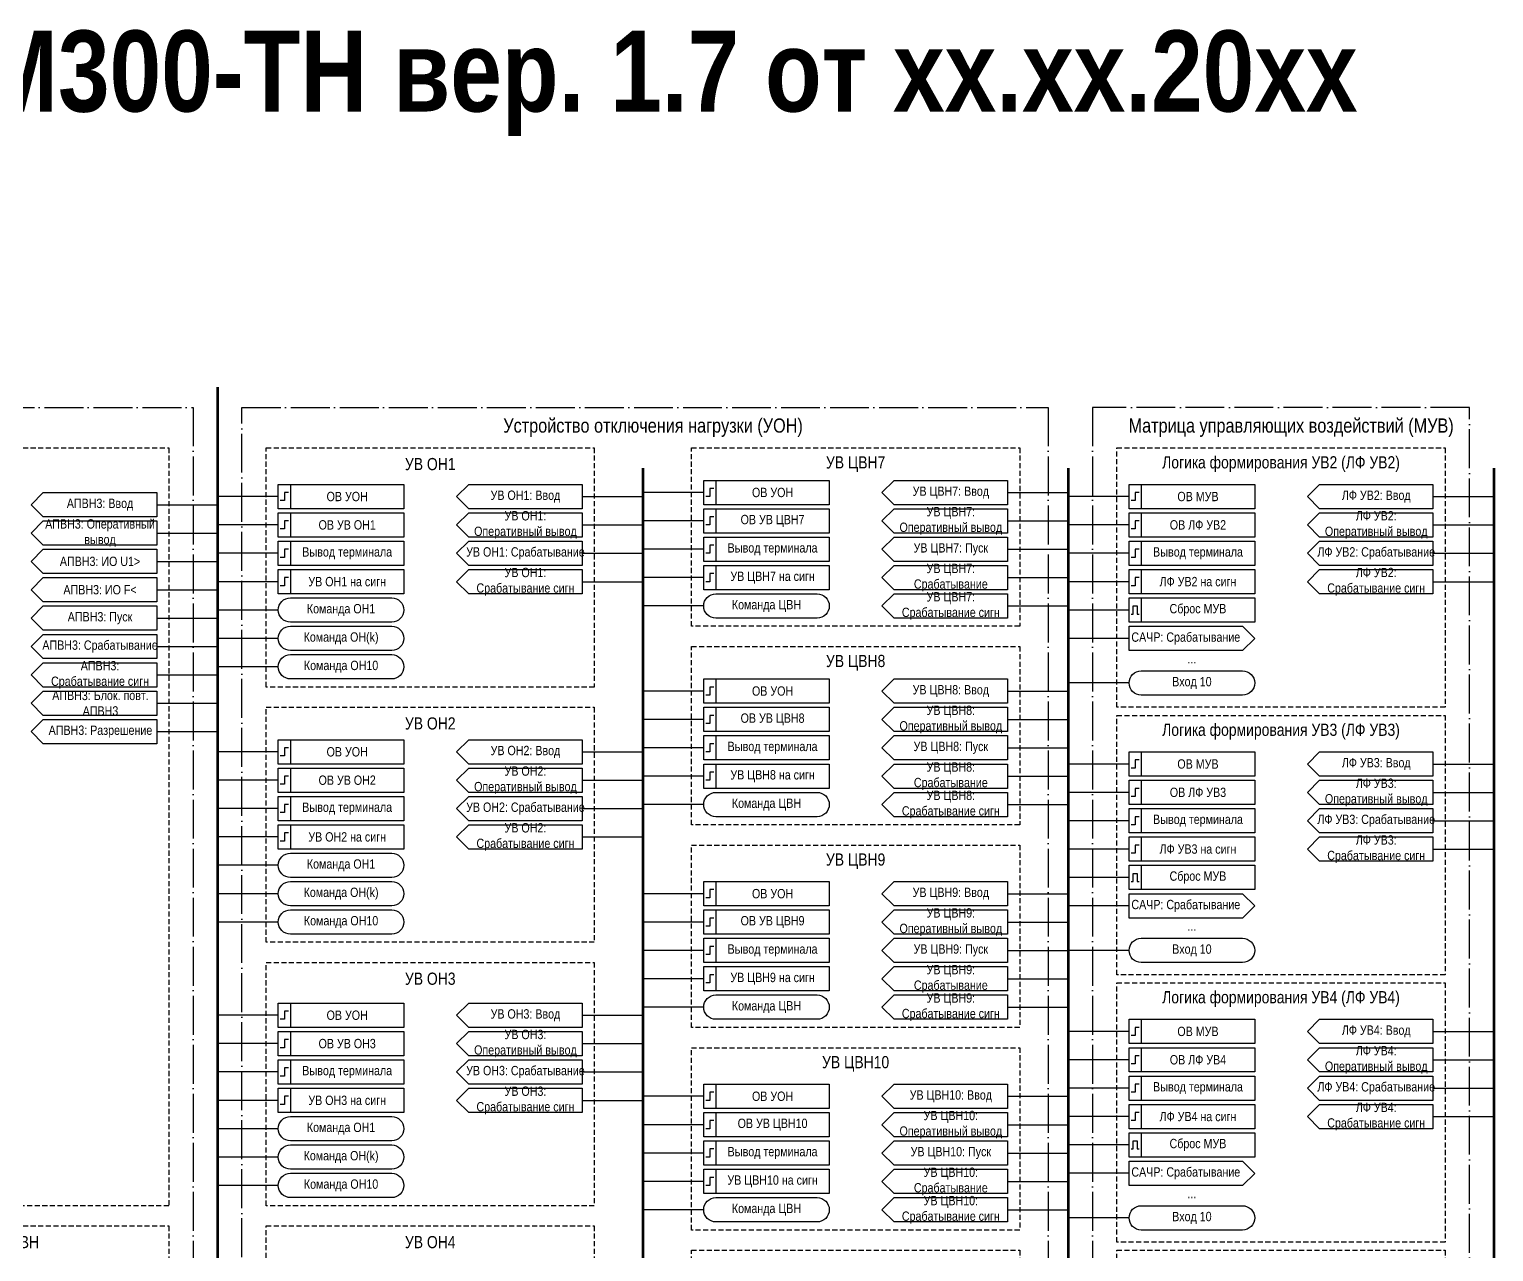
# Model space of a CAD drawing. Header units: millimetres. Extents: x -3568 to 1010, y 18 to 1948.
# Drawn here: x 568.5 to 930, y 1646.7 to 1948.3 of the extents above; entities that cross this region are included whole.
import ezdxf

# ---------------------------------------------------------------- set-up
doc = ezdxf.new("R2010")
doc.units = ezdxf.units.MM
doc.linetypes.add('ACAD_ISO04W100', pattern=[30, 24, -3, 0, -3])
doc.linetypes.add('штриховая2', pattern=[0.375, 0.25, -0.125])
doc.layers.add('TEXT', color=7, linetype='Continuous', lineweight=25)
doc.styles.add('2.5_Gost_RD', font='ARIALN.TTF', dxfattribs={"height": 2.5})
doc.styles.add('3.5_Gost_RD', font='ARIALN.TTF', dxfattribs={"height": 3.5})

msp = doc.modelspace()

# ---------------------------------------------------------------- linework, layer by layer
at = {"lineweight": 100, "ltscale": 100}
for p, q in [((615, 1860), (615, 505)), ((720, 1840), (720, 505)), ((825, 1840), (825, 505)), ((930, 1840), (930, 687))]:
    msp.add_line(p, q, dxfattribs=at)
at = {"ltscale": 100}
for p, q in [((630, 1833), (615, 1833)), ((705, 1833), (720, 1833)), ((735, 1834), (720, 1834)), ((810, 1834), (825, 1834)), ((840, 1833), (825, 1833)), ((915, 1833), (930, 1833)), ((600, 1831), (615, 1831)), ((630, 1826), (615, 1826)), ((705, 1826), (720, 1826)), ((735, 1827), (720, 1827)), ((810, 1827), (825, 1827)), ((840, 1826), (825, 1826)), ((915, 1826), (930, 1826)), ((600, 1824), (615, 1824)), ((630, 1819), (615, 1819)), ((705, 1819), (720, 1819)), ((735, 1820), (720, 1820)), ((810, 1820), (825, 1820)), ((840, 1819), (825, 1819)), ((915, 1819), (930, 1819)), ((600, 1817), (615, 1817)), ((630, 1812), (615, 1812)), ((705, 1812), (720, 1812)), ((735, 1813), (720, 1813)), ((810, 1813), (825, 1813)), ((840, 1812), (825, 1812)), ((915, 1812), (930, 1812)), ((600, 1810), (615, 1810)), ((630, 1805), (615, 1805)), ((735, 1806), (720, 1806)), ((810, 1806), (825, 1806)), ((840, 1805), (825, 1805)), ((600, 1803), (615, 1803)), ((630, 1798), (615, 1798)), ((840, 1798), (825, 1798)), ((600, 1796), (615, 1796)), ((630, 1791), (615, 1791)), ((600, 1789), (615, 1789)), ((840, 1787), (825, 1787)), ((735, 1785), (720, 1785)), ((810, 1785), (825, 1785)), ((600, 1782), (615, 1782)), ((600, 1775), (615, 1775)), ((735, 1778), (720, 1778)), ((810, 1778), (825, 1778)), ((630, 1770), (615, 1770)), ((705, 1770), (720, 1770)), ((735, 1771), (720, 1771)), ((810, 1771), (825, 1771)), ((735, 1764), (720, 1764)), ((810, 1764), (825, 1764)), ((840, 1767), (825, 1767)), ((915, 1767), (930, 1767)), ((630, 1763), (615, 1763)), ((705, 1763), (720, 1763)), ((735, 1757), (720, 1757)), ((810, 1757), (825, 1757)), ((840, 1760), (825, 1760)), ((915, 1760), (930, 1760)), ((630, 1756), (615, 1756)), ((705, 1756), (720, 1756)), ((840, 1753), (825, 1753)), ((915, 1753), (930, 1753)), ((630, 1749), (615, 1749)), ((705, 1749), (720, 1749)), ((840, 1746), (825, 1746)), ((915, 1746), (930, 1746)), ((630, 1742), (615, 1742)), ((840, 1739), (825, 1739)), ((630, 1735), (615, 1735)), ((735, 1735), (720, 1735)), ((810, 1735), (825, 1735)), ((840, 1732), (825, 1732)), ((630, 1728), (615, 1728)), ((735, 1728), (720, 1728)), ((810, 1728), (825, 1728)), ((735, 1721), (720, 1721)), ((810, 1721), (825, 1721)), ((840, 1721), (825, 1721)), ((735, 1714), (720, 1714)), ((810, 1714), (825, 1714)), ((735, 1707), (720, 1707)), ((810, 1707), (825, 1707)), ((630, 1705), (615, 1705)), ((705, 1705), (720, 1705)), ((840, 1701), (825, 1701)), ((915, 1701), (930, 1701)), ((630, 1698), (615, 1698)), ((705, 1698), (720, 1698)), ((840, 1694), (825, 1694)), ((915, 1694), (930, 1694)), ((630, 1691), (615, 1691)), ((705, 1691), (720, 1691)), ((735, 1685), (720, 1685)), ((810, 1685), (825, 1685)), ((840, 1687), (825, 1687)), ((915, 1687), (930, 1687)), ((630, 1684), (615, 1684)), ((705, 1684), (720, 1684)), ((735, 1678), (720, 1678)), ((810, 1678), (825, 1678)), ((840, 1680), (825, 1680)), ((915, 1680), (930, 1680)), ((630, 1677), (615, 1677)), ((630, 1670), (615, 1670)), ((735, 1671), (720, 1671)), ((810, 1671), (825, 1671)), ((840, 1673), (825, 1673)), ((630, 1663), (615, 1663)), ((735, 1664), (720, 1664)), ((810, 1664), (825, 1664)), ((840, 1666), (825, 1666)), ((735, 1657), (720, 1657)), ((810, 1657), (825, 1657)), ((840, 1655), (825, 1655))]:
    msp.add_line(p, q, dxfattribs=at)
at = {"color": 251, "linetype": 'ACAD_ISO04W100', "lineweight": 30, "ltscale": 0.4, "true_color": 0x58595b}
msp.add_lwpolyline([(415, 1855), (609, 1855), (609, 612), (415, 612)], close=True, dxfattribs=at)
for points in [[(715, 883), (621, 883), (621, 1855), (820, 1855), (820, 1361), (820, 1358), (715, 1358), (715, 883)], [(820, 1347), (727, 1347), (727, 736), (819, 736), (819, 1114), (924, 1114), (924, 1855), (831, 1855), (831, 1347), (820, 1347)]]:
    msp.add_lwpolyline(points, dxfattribs=at)
at = {"linetype": 'штриховая2', "ltscale": 5}
for points in [[(522, 1845), (603, 1845), (603, 1658), (522, 1658)], [(627, 1845), (708, 1845), (708, 1786), (627, 1786)], [(732, 1845), (813, 1845), (813, 1801), (732, 1801)], [(837, 1845), (918, 1845), (918, 1781), (837, 1781)], [(732, 1796), (813, 1796), (813, 1752), (732, 1752)], [(627, 1781), (708, 1781), (708, 1723), (627, 1723)], [(837, 1779), (918, 1779), (918, 1715), (837, 1715)], [(732, 1747), (813, 1747), (813, 1702), (732, 1702)], [(627, 1718), (708, 1718), (708, 1658), (627, 1658)], [(837, 1713), (918, 1713), (918, 1649), (837, 1649)], [(732, 1697), (813, 1697), (813, 1652), (732, 1652)], [(522, 1653), (603, 1653), (603, 1616), (522, 1616)], [(627, 1653), (708, 1653), (708, 1587), (627, 1587)], [(732, 1647), (813, 1647), (813, 1498), (732, 1498)], [(837, 1647), (918, 1647), (918, 1583), (837, 1583)]]:
    msp.add_lwpolyline(points, close=True, dxfattribs=at)
at = {"ltscale": 100}
for points in [[(735, 1837), (738, 1837), (738, 1831), (735, 1831)], [(735, 1837), (766, 1837), (766, 1831), (735, 1831)], [(810, 1837), (810, 1831), (782, 1831), (779, 1834), (782, 1837)], [(600, 1834), (600, 1828), (572, 1828), (569, 1831), (572, 1834)], [(630, 1836), (633, 1836), (633, 1830), (630, 1830)], [(630, 1836), (661, 1836), (661, 1830), (630, 1830)], [(705, 1836), (705, 1830), (677, 1830), (674, 1833), (677, 1836)], [(840, 1836), (843, 1836), (843, 1830), (840, 1830)], [(840, 1836), (871, 1836), (871, 1830), (840, 1830)], [(915, 1836), (915, 1830), (887, 1830), (884, 1833), (887, 1836)], [(630, 1829), (633, 1829), (633, 1823), (630, 1823)], [(630, 1829), (661, 1829), (661, 1823), (630, 1823)], [(705, 1829), (705, 1823), (677, 1823), (674, 1826), (677, 1829)], [(735, 1830), (738, 1830), (738, 1824), (735, 1824)], [(735, 1830), (766, 1830), (766, 1824), (735, 1824)], [(810, 1830), (810, 1824), (782, 1824), (779, 1827), (782, 1830)], [(840, 1829), (843, 1829), (843, 1823), (840, 1823)], [(840, 1829), (871, 1829), (871, 1823), (840, 1823)], [(915, 1829), (915, 1823), (887, 1823), (884, 1826), (887, 1829)], [(600, 1827), (600, 1821), (572, 1821), (569, 1824), (572, 1827)], [(630, 1822), (633, 1822), (633, 1816), (630, 1816)], [(630, 1822), (661, 1822), (661, 1816), (630, 1816)], [(677, 1822), (705, 1822), (705, 1816), (677, 1816), (674, 1819)], [(735, 1823), (738, 1823), (738, 1817), (735, 1817)], [(735, 1823), (766, 1823), (766, 1817), (735, 1817)], [(782, 1823), (810, 1823), (810, 1817), (782, 1817), (779, 1820)], [(840, 1822), (843, 1822), (843, 1816), (840, 1816)], [(840, 1822), (871, 1822), (871, 1816), (840, 1816)], [(887, 1822), (915, 1822), (915, 1816), (887, 1816), (884, 1819)], [(572, 1820), (600, 1820), (600, 1814), (572, 1814), (569, 1817)], [(630, 1815), (633, 1815), (633, 1809), (630, 1809)], [(630, 1815), (661, 1815), (661, 1809), (630, 1809)], [(677, 1815), (705, 1815), (705, 1809), (677, 1809), (674, 1812)], [(735, 1816), (738, 1816), (738, 1810), (735, 1810)], [(735, 1816), (766, 1816), (766, 1810), (735, 1810)], [(782, 1816), (810, 1816), (810, 1810), (782, 1810), (779, 1813)], [(840, 1815), (843, 1815), (843, 1809), (840, 1809)], [(840, 1815), (871, 1815), (871, 1809), (840, 1809)], [(887, 1815), (915, 1815), (915, 1809), (887, 1809), (884, 1812)], [(572, 1813), (600, 1813), (600, 1807), (572, 1807), (569, 1810)], [(782, 1809), (810, 1809), (810, 1803), (782, 1803), (779, 1806)], [(840, 1808), (871, 1808), (871, 1802), (840, 1802)], [(840, 1808), (843, 1808), (843, 1802), (840, 1802)], [(572, 1806), (600, 1806), (600, 1800), (572, 1800), (569, 1803)], [(572, 1799), (600, 1799), (600, 1793), (572, 1793), (569, 1796)], [(572, 1792), (600, 1792), (600, 1786), (572, 1786), (569, 1789)], [(735, 1788), (738, 1788), (738, 1782), (735, 1782)], [(735, 1788), (766, 1788), (766, 1782), (735, 1782)], [(810, 1788), (810, 1782), (782, 1782), (779, 1785), (782, 1788)], [(572, 1785), (600, 1785), (600, 1779), (572, 1779), (569, 1782)], [(735, 1781), (738, 1781), (738, 1775), (735, 1775)], [(735, 1781), (766, 1781), (766, 1775), (735, 1775)], [(810, 1781), (810, 1775), (782, 1775), (779, 1778), (782, 1781)], [(572, 1778), (600, 1778), (600, 1772), (572, 1772), (569, 1775)], [(630, 1773), (633, 1773), (633, 1767), (630, 1767)], [(630, 1773), (661, 1773), (661, 1767), (630, 1767)], [(705, 1773), (705, 1767), (677, 1767), (674, 1770), (677, 1773)], [(735, 1774), (738, 1774), (738, 1768), (735, 1768)], [(735, 1774), (766, 1774), (766, 1768), (735, 1768)], [(782, 1774), (810, 1774), (810, 1768), (782, 1768), (779, 1771)], [(840, 1770), (843, 1770), (843, 1764), (840, 1764)], [(840, 1770), (871, 1770), (871, 1764), (840, 1764)], [(915, 1770), (915, 1764), (887, 1764), (884, 1767), (887, 1770)], [(630, 1766), (633, 1766), (633, 1760), (630, 1760)], [(630, 1766), (661, 1766), (661, 1760), (630, 1760)], [(705, 1766), (705, 1760), (677, 1760), (674, 1763), (677, 1766)], [(735, 1767), (738, 1767), (738, 1761), (735, 1761)], [(735, 1767), (766, 1767), (766, 1761), (735, 1761)], [(782, 1767), (810, 1767), (810, 1761), (782, 1761), (779, 1764)], [(840, 1763), (843, 1763), (843, 1757), (840, 1757)], [(840, 1763), (871, 1763), (871, 1757), (840, 1757)], [(915, 1763), (915, 1757), (887, 1757), (884, 1760), (887, 1763)], [(630, 1759), (633, 1759), (633, 1753), (630, 1753)], [(630, 1759), (661, 1759), (661, 1753), (630, 1753)], [(677, 1759), (705, 1759), (705, 1753), (677, 1753), (674, 1756)], [(782, 1760), (810, 1760), (810, 1754), (782, 1754), (779, 1757)], [(840, 1756), (843, 1756), (843, 1750), (840, 1750)], [(840, 1756), (871, 1756), (871, 1750), (840, 1750)], [(887, 1756), (915, 1756), (915, 1750), (887, 1750), (884, 1753)], [(630, 1752), (633, 1752), (633, 1746), (630, 1746)], [(630, 1752), (661, 1752), (661, 1746), (630, 1746)], [(677, 1752), (705, 1752), (705, 1746), (677, 1746), (674, 1749)], [(840, 1749), (843, 1749), (843, 1743), (840, 1743)], [(840, 1749), (871, 1749), (871, 1743), (840, 1743)], [(887, 1749), (915, 1749), (915, 1743), (887, 1743), (884, 1746)], [(840, 1742), (871, 1742), (871, 1736), (840, 1736)], [(840, 1742), (843, 1742), (843, 1736), (840, 1736)], [(735, 1738), (738, 1738), (738, 1732), (735, 1732)], [(735, 1738), (766, 1738), (766, 1732), (735, 1732)], [(810, 1738), (810, 1732), (782, 1732), (779, 1735), (782, 1738)], [(735, 1731), (738, 1731), (738, 1725), (735, 1725)], [(735, 1731), (766, 1731), (766, 1725), (735, 1725)], [(810, 1731), (810, 1725), (782, 1725), (779, 1728), (782, 1731)], [(735, 1724), (738, 1724), (738, 1718), (735, 1718)], [(735, 1724), (766, 1724), (766, 1718), (735, 1718)], [(782, 1724), (810, 1724), (810, 1718), (782, 1718), (779, 1721)], [(735, 1717), (738, 1717), (738, 1711), (735, 1711)], [(735, 1717), (766, 1717), (766, 1711), (735, 1711)], [(782, 1717), (810, 1717), (810, 1711), (782, 1711), (779, 1714)], [(782, 1710), (810, 1710), (810, 1704), (782, 1704), (779, 1707)], [(630, 1708), (633, 1708), (633, 1702), (630, 1702)], [(630, 1708), (661, 1708), (661, 1702), (630, 1702)], [(705, 1708), (705, 1702), (677, 1702), (674, 1705), (677, 1708)], [(840, 1704), (843, 1704), (843, 1698), (840, 1698)], [(840, 1704), (871, 1704), (871, 1698), (840, 1698)], [(915, 1704), (915, 1698), (887, 1698), (884, 1701), (887, 1704)], [(630, 1701), (633, 1701), (633, 1695), (630, 1695)], [(630, 1701), (661, 1701), (661, 1695), (630, 1695)], [(705, 1701), (705, 1695), (677, 1695), (674, 1698), (677, 1701)], [(840, 1697), (843, 1697), (843, 1691), (840, 1691)], [(840, 1697), (871, 1697), (871, 1691), (840, 1691)], [(915, 1697), (915, 1691), (887, 1691), (884, 1694), (887, 1697)], [(630, 1694), (633, 1694), (633, 1688), (630, 1688)], [(630, 1694), (661, 1694), (661, 1688), (630, 1688)], [(677, 1694), (705, 1694), (705, 1688), (677, 1688), (674, 1691)], [(840, 1690), (843, 1690), (843, 1684), (840, 1684)], [(840, 1690), (871, 1690), (871, 1684), (840, 1684)], [(887, 1690), (915, 1690), (915, 1684), (887, 1684), (884, 1687)], [(630, 1687), (633, 1687), (633, 1681), (630, 1681)], [(630, 1687), (661, 1687), (661, 1681), (630, 1681)], [(677, 1687), (705, 1687), (705, 1681), (677, 1681), (674, 1684)], [(735, 1688), (738, 1688), (738, 1682), (735, 1682)], [(735, 1688), (766, 1688), (766, 1682), (735, 1682)], [(810, 1688), (810, 1682), (782, 1682), (779, 1685), (782, 1688)], [(735, 1681), (738, 1681), (738, 1675), (735, 1675)], [(735, 1681), (766, 1681), (766, 1675), (735, 1675)], [(810, 1681), (810, 1675), (782, 1675), (779, 1678), (782, 1681)], [(840, 1683), (843, 1683), (843, 1677), (840, 1677)], [(840, 1683), (871, 1683), (871, 1677), (840, 1677)], [(887, 1683), (915, 1683), (915, 1677), (887, 1677), (884, 1680)], [(735, 1674), (738, 1674), (738, 1668), (735, 1668)], [(735, 1674), (766, 1674), (766, 1668), (735, 1668)], [(782, 1674), (810, 1674), (810, 1668), (782, 1668), (779, 1671)], [(840, 1676), (871, 1676), (871, 1670), (840, 1670)], [(840, 1676), (843, 1676), (843, 1670), (840, 1670)], [(735, 1667), (738, 1667), (738, 1661), (735, 1661)], [(735, 1667), (766, 1667), (766, 1661), (735, 1661)], [(782, 1667), (810, 1667), (810, 1661), (782, 1661), (779, 1664)], [(782, 1660), (810, 1660), (810, 1654), (782, 1654), (779, 1657)]]:
    msp.add_lwpolyline(points, close=True, dxfattribs=at)
at = {"lineweight": 30, "ltscale": 100}
for points in [[(632.5, 1834), (631.5, 1834), (631.5, 1832), (630.5, 1832)], [(737.5, 1835), (736.5, 1835), (736.5, 1833), (735.5, 1833)], [(842.5, 1834), (841.5, 1834), (841.5, 1832), (840.5, 1832)], [(632.5, 1827), (631.5, 1827), (631.5, 1825), (630.5, 1825)], [(737.5, 1828), (736.5, 1828), (736.5, 1826), (735.5, 1826)], [(842.5, 1827), (841.5, 1827), (841.5, 1825), (840.5, 1825)], [(632.5, 1820), (631.5, 1820), (631.5, 1818), (630.5, 1818)], [(737.5, 1821), (736.5, 1821), (736.5, 1819), (735.5, 1819)], [(842.5, 1820), (841.5, 1820), (841.5, 1818), (840.5, 1818)], [(632.5, 1813), (631.5, 1813), (631.5, 1811), (630.5, 1811)], [(737.5, 1814), (736.5, 1814), (736.5, 1812), (735.5, 1812)], [(842.5, 1813), (841.5, 1813), (841.5, 1811), (840.5, 1811)], [(840.5, 1804), (841, 1804), (841, 1806), (842, 1806), (842, 1804), (842.5, 1804)], [(737.5, 1786), (736.5, 1786), (736.5, 1784), (735.5, 1784)], [(737.5, 1779), (736.5, 1779), (736.5, 1777), (735.5, 1777)], [(737.5, 1772), (736.5, 1772), (736.5, 1770), (735.5, 1770)], [(632.5, 1771), (631.5, 1771), (631.5, 1769), (630.5, 1769)], [(842.5, 1768), (841.5, 1768), (841.5, 1766), (840.5, 1766)], [(632.5, 1764), (631.5, 1764), (631.5, 1762), (630.5, 1762)], [(737.5, 1765), (736.5, 1765), (736.5, 1763), (735.5, 1763)], [(842.5, 1761), (841.5, 1761), (841.5, 1759), (840.5, 1759)], [(632.5, 1757), (631.5, 1757), (631.5, 1755), (630.5, 1755)], [(842.5, 1754), (841.5, 1754), (841.5, 1752), (840.5, 1752)], [(632.5, 1750), (631.5, 1750), (631.5, 1748), (630.5, 1748)], [(842.5, 1747), (841.5, 1747), (841.5, 1745), (840.5, 1745)], [(840.5, 1738), (841, 1738), (841, 1740), (842, 1740), (842, 1738), (842.5, 1738)], [(737.5, 1736), (736.5, 1736), (736.5, 1734), (735.5, 1734)], [(737.5, 1729), (736.5, 1729), (736.5, 1727), (735.5, 1727)], [(737.5, 1722), (736.5, 1722), (736.5, 1720), (735.5, 1720)], [(737.5, 1715), (736.5, 1715), (736.5, 1713), (735.5, 1713)], [(632.5, 1706), (631.5, 1706), (631.5, 1704), (630.5, 1704)], [(632.5, 1699), (631.5, 1699), (631.5, 1697), (630.5, 1697)], [(842.5, 1702), (841.5, 1702), (841.5, 1700), (840.5, 1700)], [(632.5, 1692), (631.5, 1692), (631.5, 1690), (630.5, 1690)], [(842.5, 1695), (841.5, 1695), (841.5, 1693), (840.5, 1693)], [(632.5, 1685), (631.5, 1685), (631.5, 1683), (630.5, 1683)], [(737.5, 1686), (736.5, 1686), (736.5, 1684), (735.5, 1684)], [(842.5, 1688), (841.5, 1688), (841.5, 1686), (840.5, 1686)], [(842.5, 1681), (841.5, 1681), (841.5, 1679), (840.5, 1679)], [(737.5, 1679), (736.5, 1679), (736.5, 1677), (735.5, 1677)], [(840.5, 1672), (841, 1672), (841, 1674), (842, 1674), (842, 1672), (842.5, 1672)], [(737.5, 1672), (736.5, 1672), (736.5, 1670), (735.5, 1670)], [(737.5, 1665), (736.5, 1665), (736.5, 1663), (735.5, 1663)]]:
    msp.add_lwpolyline(points, dxfattribs=at)
at = {"ltscale": 100}
for points in [[(633, 1802, -1), (633, 1808), (658, 1808, -1), (658, 1802)], [(738, 1803, -1), (738, 1809), (763, 1809, -1), (763, 1803)], [(633, 1795, -1), (633, 1801), (658, 1801, -1), (658, 1795)], [(633, 1788, -1), (633, 1794), (658, 1794, -1), (658, 1788)], [(843, 1784, -1), (843, 1790), (868, 1790, -1), (868, 1784)], [(738, 1754, -1), (738, 1760), (763, 1760, -1), (763, 1754)], [(633, 1739, -1), (633, 1745), (658, 1745, -1), (658, 1739)], [(633, 1732, -1), (633, 1738), (658, 1738, -1), (658, 1732)], [(633, 1725, -1), (633, 1731), (658, 1731, -1), (658, 1725)], [(843, 1718, -1), (843, 1724), (868, 1724, -1), (868, 1718)], [(738, 1704, -1), (738, 1710), (763, 1710, -1), (763, 1704)], [(633, 1674, -1), (633, 1680), (658, 1680, -1), (658, 1674)], [(633, 1667, -1), (633, 1673), (658, 1673, -1), (658, 1667)], [(633, 1660, -1), (633, 1666), (658, 1666, -1), (658, 1660)], [(738, 1654, -1), (738, 1660), (763, 1660, -1), (763, 1654)], [(843, 1652, -1), (843, 1658), (868, 1658, -1), (868, 1652)]]:
    msp.add_lwpolyline(points, format="xyb", close=True, dxfattribs=at)
for points in [[(840, 1800.98), (868, 1800.98), (871, 1797.98), (868, 1794.98), (840, 1794.98), (840, 1800.98)], [(840, 1734.98), (868, 1734.98), (871, 1731.98), (868, 1728.98), (840, 1728.98), (840, 1734.98)], [(840, 1668.98), (868, 1668.98), (871, 1665.98), (868, 1662.98), (840, 1662.98), (840, 1668.98)]]:
    msp.add_lwpolyline(points, dxfattribs=at)

# ---------------------------------------------------------------- texts
at = {"color": 1, "ltscale": 100, "insert": (659, 1935), "char_height": 20, "width": 1336, "attachment_point": 5, "style": '2.5_Gost_RD'}
msp.add_mtext('{\\fArial Narrow|b1|i0|c204|p34;ФСУ ЮНИТ-М300-ТН вер. 1.7 от xx.xx.20xx}', dxfattribs=at)
at = {"color": 128, "ltscale": 100, "true_color": 0x0b6436, "attachment_point": 5, "style": '3.5_Gost_RD'}
for s, insert, char_height, width in [('Устройство отключения нагрузки (УОН)', (722.5, 1850), 3.5, 195), ('Матрица управляющих воздействий (МУВ)', (880, 1850), 3.5, 400), ('УВ ОН1', (667.5, 1841), 3, 81), ('УВ ЦВН7', (772.5, 1841), 3, 81), ('Логика формирования УВ2 (ЛФ УВ2)', (877.5, 1841), 3, 81), ('УВ ЦВН8', (772.5, 1792), 3, 81), ('УВ ОН2', (667.5, 1777), 3, 81), ('Логика формирования УВ3 (ЛФ УВ3)', (877.5, 1775), 3, 81), ('УВ ЦВН9', (772.5, 1743), 3, 81), ('УВ ОН3', (667.5, 1714), 3, 81), ('Логика формирования УВ4 (ЛФ УВ4)', (877.5, 1709), 3, 81), ('УВ ЦВН10', (772.5, 1693), 3, 81), ('УВ1 АПВН', (562.5, 1649), 3, 81), ('УВ ОН4', (667.5, 1649), 3, 81)]:
    msp.add_mtext(s, dxfattribs=dict(at, insert=insert, char_height=char_height, width=width))
at = {"ltscale": 100, "char_height": 2.3, "attachment_point": 5, "style": '2.5_Gost_RD'}
for s, insert, width in [('УВ ОН1: Ввод', (691, 1833), 28), ('УВ ЦВН7: Ввод', (796, 1834), 28), ('ЛФ УВ2: Ввод', (901, 1833), 28), ('АПВН3: Ввод', (586, 1831), 28), ('УВ ОН1: ^JОперативный вывод', (691, 1826), 28), ('УВ ЦВН7: ^JОперативный вывод', (796, 1827), 28), ('ЛФ УВ2: ^JОперативный вывод', (901, 1826), 28), ('АПВН3: Оперативный вывод', (586, 1824), 28), ('АПВН3: ИО U1>', (586, 1817), 28), ('Вывод терминала', (647, 1819), 28), ('УВ ОН1: Срабатывание', (691, 1819), 28), ('Вывод терминала', (752, 1820), 28), ('УВ ЦВН7: Пуск', (796, 1820), 28), ('Вывод терминала', (857, 1819), 28), ('ЛФ УВ2: Срабатывание', (901, 1819), 28), ('УВ ОН1: Срабатывание сигн', (691, 1812), 28), ('УВ ЦВН7: Срабатывание', (796, 1813), 28), ('ЛФ УВ2: Срабатывание сигн', (901, 1812), 28), ('АПВН3: ИО F<', (586, 1810), 28), ('УВ ОН1 на сигн', (647, 1812), 27.6764), ('УВ ЦВН7 на сигн', (752, 1813), 27.6764), ('ЛФ УВ2 на сигн', (857, 1812), 27.6764), ('Команда ЦВН', (750.5, 1806), 31), ('УВ ЦВН7: Срабатывание сигн', (796, 1806), 28), ('АПВН3: Пуск', (586, 1803), 28), ('Команда ОН1', (645.5, 1805), 31), ('АПВН3: Срабатывание', (586, 1796), 28), ('Команда ОН(k)', (645.5, 1798), 31), ('АПВН3: Срабатывание сигн', (586, 1789), 28), ('Команда ОН10', (645.5, 1791), 31), ('...', (855.5, 1793), 31), ('УВ ЦВН8: Ввод', (796, 1785), 28), ('Вход 10', (855.5, 1787), 31), ('УВ ЦВН8: ^JОперативный вывод', (796, 1778), 28), ('УВ ОН2: Ввод', (691, 1770), 28), ('Вывод терминала', (752, 1771), 28), ('УВ ЦВН8: Пуск', (796, 1771), 28), ('ЛФ УВ3: Ввод', (901, 1767), 28), ('УВ ОН2: ^JОперативный вывод', (691, 1763), 28), ('УВ ЦВН8 на сигн', (752, 1764), 27.6764), ('УВ ЦВН8: Срабатывание', (796, 1764), 28), ('УВ ЦВН8: Срабатывание сигн', (796, 1757), 28), ('ЛФ УВ3: ^JОперативный вывод', (901, 1760), 28), ('Вывод терминала', (647, 1756), 28), ('УВ ОН2: Срабатывание', (691, 1756), 28), ('Команда ЦВН', (750.5, 1757), 31), ('Вывод терминала', (857, 1753), 28), ('ЛФ УВ3: Срабатывание', (901, 1753), 28), ('УВ ОН2 на сигн', (647, 1749), 27.6764), ('УВ ОН2: Срабатывание сигн', (691, 1749), 28), ('ЛФ УВ3 на сигн', (857, 1746), 27.6764), ('ЛФ УВ3: Срабатывание сигн', (901, 1746), 28), ('Команда ОН1', (645.5, 1742), 31), ('Команда ОН(k)', (645.5, 1735), 31), ('УВ ЦВН9: Ввод', (796, 1735), 28), ('УВ ЦВН9: ^JОперативный вывод', (796, 1728), 28), ('Команда ОН10', (645.5, 1728), 31), ('...', (855.5, 1727), 31), ('Вывод терминала', (752, 1721), 28), ('УВ ЦВН9: Пуск', (796, 1721), 28), ('Вход 10', (855.5, 1721), 31), ('УВ ЦВН9: Срабатывание', (796, 1714), 28), ('УВ ЦВН9 на сигн', (752, 1714), 27.6764), ('УВ ЦВН9: Срабатывание сигн', (796, 1707), 28), ('УВ ОН3: Ввод', (691, 1705), 28), ('Команда ЦВН', (750.5, 1707), 31), ('ЛФ УВ4: Ввод', (901, 1701), 28), ('УВ ОН3: ^JОперативный вывод', (691, 1698), 28), ('ЛФ УВ4: ^JОперативный вывод', (901, 1694), 28), ('Вывод терминала', (647, 1691), 28), ('УВ ОН3: Срабатывание', (691, 1691), 28), ('Вывод терминала', (857, 1687), 28), ('ЛФ УВ4: Срабатывание', (901, 1687), 28), ('УВ ОН3 на сигн', (647, 1684), 27.6764), ('УВ ОН3: Срабатывание сигн', (691, 1684), 28), ('УВ ЦВН10: Ввод', (796, 1685), 28), ('УВ ЦВН10: ^JОперативный вывод', (796, 1678), 28), ('ЛФ УВ4 на сигн', (857, 1680), 27.6764), ('ЛФ УВ4: Срабатывание сигн', (901, 1680), 28), ('Команда ОН1', (645.5, 1677), 31), ('Команда ОН(k)', (645.5, 1670), 31), ('Вывод терминала', (752, 1671), 28), ('УВ ЦВН10: Пуск', (796, 1671), 28), ('УВ ЦВН10: Срабатывание', (796, 1664), 28), ('Команда ОН10', (645.5, 1663), 31), ('УВ ЦВН10 на сигн', (752, 1664), 27.6764), ('УВ ЦВН10: Срабатывание сигн', (796, 1657), 28), ('...', (855.5, 1661), 31), ('Команда ЦВН', (750.5, 1657), 31), ('Вход 10', (855.5, 1655), 31)]:
    msp.add_mtext(s, dxfattribs=dict(at, insert=insert, width=width))
at = {"color": 0, "ltscale": 100, "char_height": 2.3, "width": 28, "attachment_point": 5, "style": '2.5_Gost_RD'}
for s, insert in [('{\\C256;САЧР: Срабатывание}', (854, 1797.98)), ('{\\C256;АПВН3: Блок. повт. АПВН3}', (586.11, 1782)), ('{\\C256;АПВН3: Разрешение}', (586.11, 1775)), ('{\\C256;САЧР: Срабатывание}', (854, 1731.98)), ('{\\C256;САЧР: Срабатывание}', (854, 1665.98))]:
    msp.add_mtext(s, dxfattribs=dict(at, insert=insert))
at = {"layer": 'TEXT', "ltscale": 100, "char_height": 2.3, "width": 28, "attachment_point": 5, "style": '2.5_Gost_RD'}
for s, insert in [('ОВ УОН', (647, 1833)), ('ОВ УОН', (752, 1834)), ('ОВ МУВ', (857, 1833)), ('ОВ УВ ОН1', (647, 1826)), ('ОВ УВ ЦВН7', (752, 1827)), ('ОВ ЛФ УВ2', (857, 1826)), ('Сброс МУВ', (857, 1805)), ('ОВ УОН', (752, 1785)), ('ОВ УВ ЦВН8', (752, 1778)), ('ОВ УОН', (647, 1770)), ('ОВ МУВ', (857, 1767)), ('ОВ УВ ОН2', (647, 1763)), ('ОВ ЛФ УВ3', (857, 1760)), ('Сброс МУВ', (857, 1739)), ('ОВ УОН', (752, 1735)), ('ОВ УВ ЦВН9', (752, 1728)), ('ОВ УОН', (647, 1705)), ('ОВ УВ ОН3', (647, 1698)), ('ОВ МУВ', (857, 1701)), ('ОВ ЛФ УВ4', (857, 1694)), ('ОВ УОН', (752, 1685)), ('ОВ УВ ЦВН10', (752, 1678)), ('Сброс МУВ', (857, 1673))]:
    msp.add_mtext(s, dxfattribs=dict(at, insert=insert))

doc.saveas('drawing.dxf')
